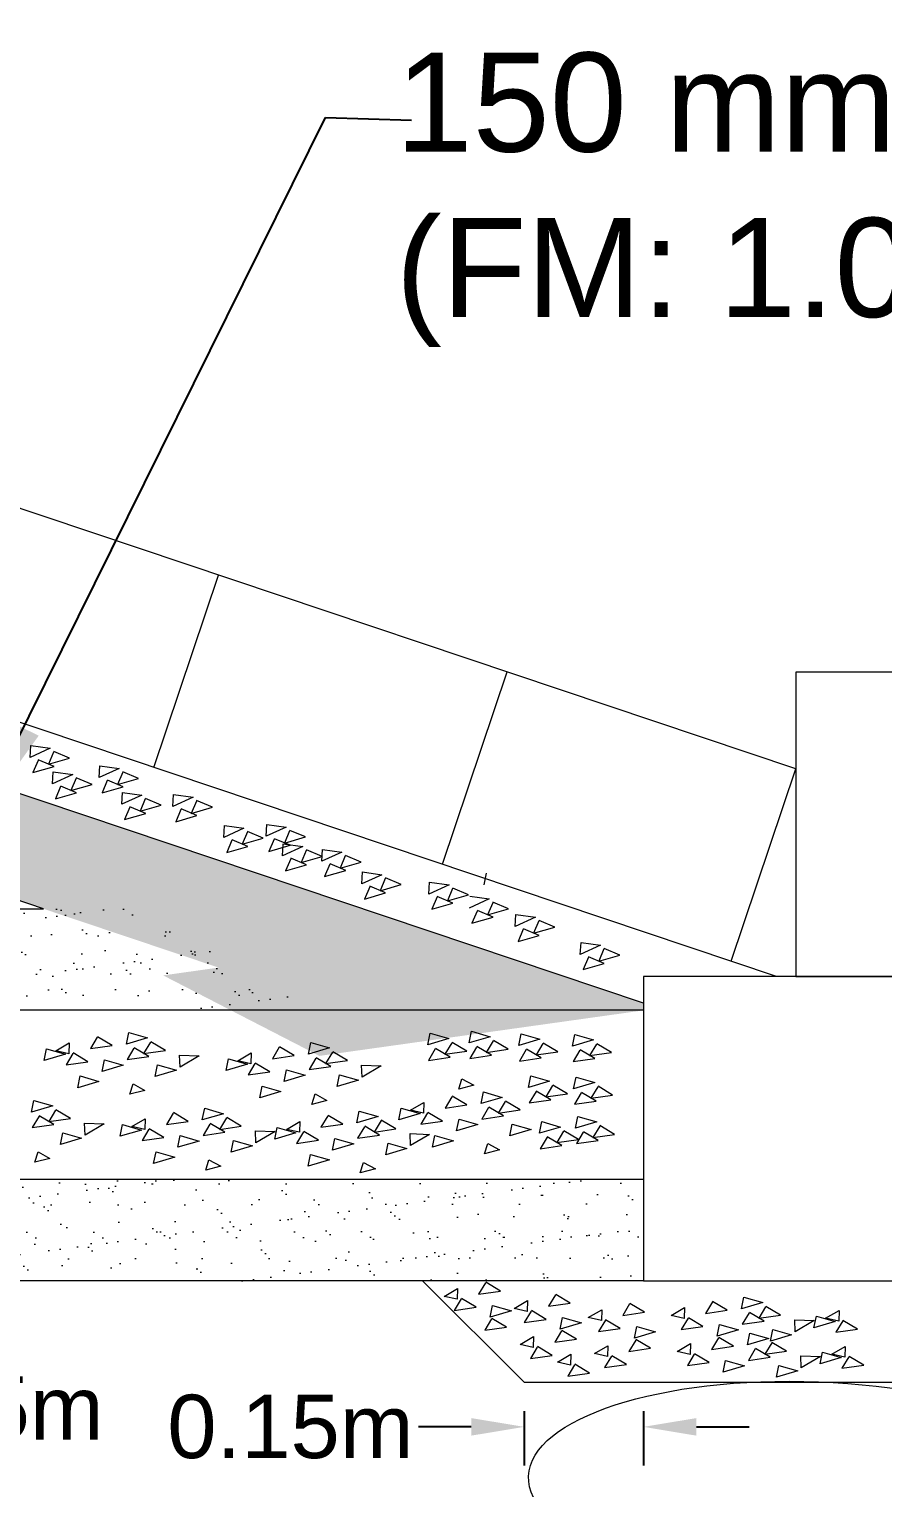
# Model space of a CAD drawing. Header units: inches. Extents: x -885 to 26362, y -28010 to 990.
# Drawn here: x 4399.73 to 4407.8, y -16656.92 to -16643.12 of the extents above; entities that cross this region are included whole.
import ezdxf

# ---------------------------------------------------------------- set-up
doc = ezdxf.new("R2010")
doc.units = ezdxf.units.IN
doc.header["$MEASUREMENT"] = 0
doc.header["$PDMODE"] = 3
doc.layers.add('LINE', color=7, linetype='Continuous')
doc.styles.add('dim', font='isocp.shx')
doc.styles.get("Standard").update_dxf_attribs({"font": 'arial.ttf'})
doc.dimstyles.get("Standard").update_dxf_attribs({"dimtxt": 0.18, "dimasz": 0.18, "dimexe": 0.18, "dimexo": 0.0625, "dimgap": 0.09, "dimtad": 0, "dimtih": 1, "dimtoh": 1, "dimdec": 4, "dimzin": 0, "dimdsep": 46, "dimtxsty": 'Standard', "dimcen": 0.09, "dimadec": 0, "dimazin": 0, "dimtfac": 1, "dimtdec": 4, "dimtofl": 0, "dimtmove": 0, "dimatfit": 3, "dimfxl": 1, "dimtolj": 1, "dimtzin": 0, "dimarcsym": 0})
doc.dimstyles.new('STANDARD$0', dxfattribs={"dimscale": 0, "dimtxt": 8, "dimasz": 8, "dimexe": 4, "dimexo": 0, "dimgap": 2, "dimtad": 1, "dimdec": 0, "dimzin": 0, "dimdsep": 46, "dimtxsty": 'dim', "dimblk": 'DOTSMALL', "dimcen": 1, "dimclrd": 6, "dimclre": 6, "dimclrt": 256, "dimadec": 0, "dimazin": 0, "dimtfac": 1, "dimtdec": 0, "dimtix": 1, "dimtofl": 0, "dimtmove": 1, "dimatfit": 3, "dimldrblk": 'DOTSMALL', "dimfxl": 6, "dimtolj": 1, "dimtzin": 0, "dimarcsym": 0})

# ---------------------------------------------------------------- blocks, each defined once
blk = doc.blocks.new('*D40')
at = {"layer": 'Defpoints', "color": 0, "linetype": 'ByBlock', "ltscale": 0.5, "transparency": 16777216}
for p in [(4405.535, -16654.96), (4404.407, -16655.92), (4404.407, -16656.342)]:
    blk.add_point(p, dxfattribs=at)
at = {"layer": 'LINE', "color": 0, "lineweight": -2, "ltscale": 0.5, "transparency": 16777216}
for p, q in [((4404.407, -16656.192), (4404.407, -16656.706)), ((4405.535, -16656.192), (4405.535, -16656.706)), ((4403.907, -16656.342), (4403.407, -16656.342)), ((4406.035, -16656.342), (4406.535, -16656.342))]:
    blk.add_line(p, q, dxfattribs=at)
at = {"layer": 'LINE', "color": 0, "linetype": 'ByBlock', "ltscale": 0.5, "transparency": 16777216}
for points in [[(4403.907, -16656.259), (4403.907, -16656.425), (4404.407, -16656.342)], [(4406.035, -16656.259), (4406.035, -16656.425), (4405.535, -16656.342)]]:
    blk.add_solid(points, dxfattribs=at)
at = {"layer": 'LINE', "color": 0, "linetype": 'ByBlock', "lineweight": 20, "ltscale": 0.5, "transparency": 16777216, "insert": (4402.197, -16656.342), "char_height": 0.5, "attachment_point": 5}
blk.add_mtext('\\A1;{\\H1.2x;0.15m}', dxfattribs=at)
blk = doc.blocks.new('*D41')
at = {"layer": 'Defpoints', "color": 0, "linetype": 'ByBlock', "ltscale": 0.5, "transparency": 16777216}
for p in [(4395.935, -16654), (4394.975, -16654.96), (4394.975, -16656.167)]:
    blk.add_point(p, dxfattribs=at)
at = {"layer": 'LINE', "color": 0, "lineweight": -2, "ltscale": 0.5, "transparency": 16777216}
for p, q in [((4394.975, -16656.017), (4394.975, -16656.531)), ((4395.935, -16656.017), (4395.935, -16656.531)), ((4394.475, -16656.167), (4393.975, -16656.167)), ((4396.435, -16656.167), (4398.056, -16656.167))]:
    blk.add_line(p, q, dxfattribs=at)
at = {"layer": 'LINE', "color": 0, "linetype": 'ByBlock', "ltscale": 0.5, "transparency": 16777216}
for points in [[(4394.475, -16656.084), (4394.475, -16656.251), (4394.975, -16656.167)], [(4396.435, -16656.084), (4396.435, -16656.251), (4395.935, -16656.167)]]:
    blk.add_solid(points, dxfattribs=at)
at = {"layer": 'LINE', "color": 0, "linetype": 'ByBlock', "lineweight": 20, "ltscale": 0.5, "transparency": 16777216, "insert": (4399.266, -16656.167), "char_height": 0.5, "attachment_point": 5}
blk.add_mtext('\\A1;{\\H1.2x;0.15m}', dxfattribs=at)
blk = doc.blocks.new('*D43')
at = {"layer": 'Defpoints', "color": 0, "linetype": 'ByBlock', "ltscale": 0.5, "transparency": 16777216}
for p in [(4405.535, -16654.96), (4395.935, -16655.313), (4395.935, -16657.442)]:
    blk.add_point(p, dxfattribs=at)
at = {"layer": 'LINE', "color": 0, "lineweight": -2, "ltscale": 0.5, "transparency": 16777216}
for p, q in [((4395.935, -16657.292), (4395.935, -16657.806)), ((4405.535, -16657.292), (4405.535, -16657.806)), ((4396.435, -16657.442), (4399.553, -16657.442)), ((4405.035, -16657.442), (4401.918, -16657.442))]:
    blk.add_line(p, q, dxfattribs=at)
at = {"layer": 'LINE', "color": 0, "linetype": 'ByBlock', "ltscale": 0.5, "transparency": 16777216}
for points in [[(4396.435, -16657.359), (4396.435, -16657.525), (4395.935, -16657.442)], [(4405.035, -16657.359), (4405.035, -16657.525), (4405.535, -16657.442)]]:
    blk.add_solid(points, dxfattribs=at)
at = {"layer": 'LINE', "color": 0, "linetype": 'ByBlock', "lineweight": 20, "ltscale": 0.5, "transparency": 16777216, "insert": (4400.735, -16657.442), "char_height": 0.5, "attachment_point": 5}
blk.add_mtext('\\A1;{\\H1.2x;1.50m}', dxfattribs=at)
blk = doc.blocks.new('*D44')
at = {"layer": 'Defpoints', "color": 0, "linetype": 'ByBlock', "ltscale": 0.5, "transparency": 16777216}
for p in [(4358.787, -16637.645), (4405.466, -16654.96), (4358.787, -16663.643)]:
    blk.add_point(p, dxfattribs=at)
at = {"layer": 'LINE', "color": 0, "lineweight": -2, "ltscale": 0.5, "transparency": 16777216}
for p, q in [((4358.787, -16663.493), (4358.787, -16663.823)), ((4405.466, -16663.493), (4405.466, -16663.823)), ((4359.787, -16663.643), (4381.559, -16663.643)), ((4404.466, -16663.643), (4382.676, -16663.643))]:
    blk.add_line(p, q, dxfattribs=at)
at = {"layer": 'LINE', "color": 0, "linetype": 'ByBlock', "ltscale": 0.5, "transparency": 16777216}
for points in [[(4359.787, -16663.477), (4359.787, -16663.81), (4358.787, -16663.643)], [(4404.466, -16663.477), (4404.466, -16663.81), (4405.466, -16663.643)]]:
    blk.add_solid(points, dxfattribs=at)
at = {"layer": 'LINE', "color": 0, "linetype": 'ByBlock', "lineweight": 20, "ltscale": 0.5, "transparency": 16777216, "insert": (4382.117, -16663.643), "char_height": 0.85, "attachment_point": 5}
blk.add_mtext('\\A1;{\\H1.765x;L}', dxfattribs=at)
blk = doc.blocks.new('*D45')
at = {"layer": 'Defpoints', "color": 0, "linetype": 'ByBlock', "ltscale": 0.5, "transparency": 16777216}
for p in [(4373.63, -16647.001), (4405.535, -16654.96), (4373.63, -16660.312)]:
    blk.add_point(p, dxfattribs=at)
at = {"layer": 'LINE', "color": 0, "lineweight": -2, "ltscale": 0.5, "transparency": 16777216}
for p, q in [((4373.63, -16660.162), (4373.63, -16660.492)), ((4405.535, -16660.162), (4405.535, -16660.492)), ((4374.63, -16660.312), (4386.625, -16660.312)), ((4404.535, -16660.312), (4389.455, -16660.312))]:
    blk.add_line(p, q, dxfattribs=at)
at = {"layer": 'LINE', "color": 0, "linetype": 'ByBlock', "ltscale": 0.5, "transparency": 16777216}
for points in [[(4374.63, -16660.145), (4374.63, -16660.478), (4373.63, -16660.312)], [(4404.535, -16660.145), (4404.535, -16660.478), (4405.535, -16660.312)]]:
    blk.add_solid(points, dxfattribs=at)
at = {"layer": 'LINE', "color": 0, "linetype": 'ByBlock', "lineweight": 20, "ltscale": 0.5, "transparency": 16777216, "insert": (4388.04, -16660.312), "char_height": 0.85, "attachment_point": 5}
blk.add_mtext('\\A1;{\\H1.765x;L/2}', dxfattribs=at)

msp = doc.modelspace()

# ---------------------------------------------------------------- hatches: boundary and pattern name
at = {"linetype": 'Continuous', "lineweight": 20, "ltscale": 0.5}
h = msp.add_hatch(dxfattribs=at)
h.set_pattern_fill('AR-SAND', color=0, scale=0.008, angle=8, style=0)
h.set_pattern_definition([(45.5, (2280.61595, -16044.8783), (-0.067166206, 0.38593879), [0, -0.308864, 0, -0.34544, 0, -0.3302]), (15.5, (2280.61595, -16044.8783), (0.27630863, 0.61792845), [0, -0.166624, 0, -0.278384, 0, -0.10668]), (335.5, (2280.36845, -16044.9131), (0.626475576, 0.089206447), [0, -0.1016, 0, -0.36576, 0, -0.47752]), (325.5, (2280.36845, -16044.9131), (0.58007985, 0.26162105), [0, -0.0508, 0, -0.239776, 0, -0.27432])])
h.paths.add_polyline_path([(4396.076283, -16649.155904), (4396.042562, -16649.171271), (4396.044127, -16649.145105), (4395.86487, -16649.0849), (4394.464539, -16648.614587), (4394.406792, -16648.640902), (4394.409472, -16648.596092), (4389.814037, -16647.052677), (4389.508391, -16647.962722), (4401.517871, -16651.996205), (4400.992821, -16652.069996), (4402.470467, -16652.831761), (4405.544782, -16652.399694), (4405.535384, -16652.332821)])
h.paths.add_polyline_path([(4394.528688, -16651.461709), (4394.133796, -16648.651904), (4395.157463, -16648.508037), (4395.552355, -16651.317842)], flags=25)
h = msp.add_hatch(dxfattribs=at)
h.set_pattern_fill('AR-SAND', color=0, scale=0.008, style=0)
h.set_pattern_definition([(37.5, (4086.67236, -16187.6865), (-0.01280025, 0.39153059), [0, -0.308864, 0, -0.34544, 0, -0.3302]), (7.5, (4086.67236, -16187.6865), (0.35961863, 0.5734601), [0, -0.166624, 0, -0.278384, 0, -0.10668]), (327.5, (4086.42243, -16187.6865), (0.6327939, 0.00114975), [0, -0.1016, 0, -0.36576, 0, -0.47752]), (317.5, (4086.42243, -16187.6865), (0.61084516, 0.17834346), [0, -0.0508, 0, -0.239776, 0, -0.27432])])
h.paths.add_polyline_path([(4400.642009, -16651.440351), (4394.975384, -16651.440351), (4394.975384, -16654.960351), (4405.535384, -16654.960351), (4405.535384, -16654.000351), (4395.935384, -16654.000351), (4395.935384, -16652.400351), (4402.562009, -16652.400351)])

# ---------------------------------------------------------------- linework, layer by layer
at = {"color": 0, "linetype": 'Continuous', "lineweight": 20, "ltscale": 0.5}
for p, q in [((4406.975384, -16650.115929), (4368.039244, -16637.038905)), ((4406.793835, -16652.080351), (4368.062983, -16639.072274)), ((4399.862846, -16651.440351), (4384.900289, -16646.415052)), ((4400.903826, -16650.102143), (4401.515118, -16648.282054)), ((4405.535384, -16652.332821), (4395.86487, -16649.0849)), ((4403.633959, -16651.01908), (4404.245251, -16649.198992)), ((4399.734501, -16650.007397), (4399.741232, -16649.89484)), ((4399.741232, -16649.89484), (4399.924936, -16649.920615)), ((4399.924936, -16649.920615), (4399.734501, -16650.007397)), ((4399.81081, -16650.035029), (4399.761878, -16650.151108)), ((4399.961311, -16650.093311), (4399.812657, -16650.030647)), ((4399.957476, -16649.956375), (4399.908544, -16650.072454)), ((4399.908544, -16650.072454), (4400.107977, -16650.014658)), ((4400.107977, -16650.014658), (4399.959323, -16649.951994)), ((4399.761878, -16650.151108), (4399.961311, -16650.093311)), ((4399.947297, -16650.256176), (4399.954028, -16650.143618)), ((4400.137732, -16650.169394), (4399.947297, -16650.256176)), ((4399.954028, -16650.143618), (4400.137732, -16650.169394)), ((4400.387784, -16650.198308), (4400.394515, -16650.08575)), ((4400.578219, -16650.111526), (4400.387784, -16650.198308)), ((4400.394515, -16650.08575), (4400.578219, -16650.111526)), ((4400.610759, -16650.147286), (4400.561826, -16650.263365)), ((4400.76126, -16650.205569), (4400.612606, -16650.142905)), ((4406.364092, -16651.936018), (4406.975384, -16650.115929)), ((4400.023606, -16650.283808), (4399.974674, -16650.399887)), ((4400.174107, -16650.34209), (4400.025453, -16650.279426)), ((4400.170272, -16650.205154), (4400.12134, -16650.321233)), ((4400.12134, -16650.321233), (4400.320773, -16650.263437)), ((4400.320773, -16650.263437), (4400.172119, -16650.200773)), ((4400.464093, -16650.22594), (4400.41516, -16650.342019)), ((4400.41516, -16650.342019), (4400.614594, -16650.284222)), ((4400.614594, -16650.284222), (4400.46594, -16650.221558)), ((4400.561826, -16650.263365), (4400.76126, -16650.205569)), ((4399.862846, -16651.440351), (4396.680094, -16650.371397)), ((4399.974674, -16650.399887), (4400.174107, -16650.34209)), ((4400.601137, -16650.45105), (4400.607868, -16650.338492)), ((4400.791572, -16650.364268), (4400.601137, -16650.45105)), ((4400.607868, -16650.338492), (4400.791572, -16650.364268)), ((4400.824111, -16650.400028), (4400.775179, -16650.516107)), ((4400.974612, -16650.458311), (4400.825959, -16650.395646)), ((4401.085025, -16650.471899), (4401.091755, -16650.359342)), ((4401.275459, -16650.385117), (4401.085025, -16650.471899)), ((4401.091755, -16650.359342), (4401.275459, -16650.385117)), ((4401.307999, -16650.420878), (4401.259067, -16650.536957)), ((4401.4585, -16650.47916), (4401.309846, -16650.416496)), ((4400.677446, -16650.478682), (4400.628513, -16650.594761)), ((4400.628513, -16650.594761), (4400.827947, -16650.536964)), ((4400.827947, -16650.536964), (4400.679293, -16650.4743)), ((4400.775179, -16650.516107), (4400.974612, -16650.458311)), ((4401.161333, -16650.499531), (4401.112401, -16650.61561)), ((4401.112401, -16650.61561), (4401.311834, -16650.557814)), ((4401.311834, -16650.557814), (4401.16318, -16650.49515)), ((4401.259067, -16650.536957), (4401.4585, -16650.47916)), ((4401.566568, -16650.763687), (4401.573298, -16650.65113)), ((4401.757002, -16650.676905), (4401.566568, -16650.763687)), ((4401.573298, -16650.65113), (4401.757002, -16650.676905)), ((4401.789542, -16650.712666), (4401.74061, -16650.828745)), ((4401.940043, -16650.770948), (4401.791389, -16650.708284)), ((4401.966423, -16650.753191), (4401.973154, -16650.640633)), ((4402.156858, -16650.666408), (4401.966423, -16650.753191)), ((4401.973154, -16650.640633), (4402.156858, -16650.666408)), ((4402.189398, -16650.702169), (4402.140466, -16650.818248)), ((4402.339899, -16650.760451), (4402.191245, -16650.697787)), ((4401.642876, -16650.791319), (4401.593944, -16650.907398)), ((4401.593944, -16650.907398), (4401.793377, -16650.849602)), ((4401.793377, -16650.849602), (4401.644724, -16650.786938)), ((4401.74061, -16650.828745), (4401.940043, -16650.770948)), ((4402.042732, -16650.780823), (4401.9938, -16650.896901)), ((4401.9938, -16650.896901), (4402.193233, -16650.839105)), ((4402.193233, -16650.839105), (4402.044579, -16650.776441)), ((4402.122603, -16650.938267), (4402.129334, -16650.82571)), ((4402.313038, -16650.851485), (4402.122603, -16650.938267)), ((4402.129334, -16650.82571), (4402.313038, -16650.851485)), ((4402.140466, -16650.818248), (4402.339899, -16650.760451)), ((4402.198912, -16650.965899), (4402.149979, -16651.081978)), ((4402.349413, -16651.024181), (4402.200759, -16650.961517)), ((4402.345578, -16650.887246), (4402.296645, -16651.003325)), ((4402.296645, -16651.003325), (4402.496079, -16650.945528)), ((4402.496079, -16650.945528), (4402.347425, -16650.882864)), ((4402.492808, -16650.99021), (4402.499539, -16650.877653)), ((4402.683243, -16650.903428), (4402.492808, -16650.99021)), ((4402.499539, -16650.877653), (4402.683243, -16650.903428)), ((4402.715783, -16650.939189), (4402.666851, -16651.055268)), ((4402.666851, -16651.055268), (4402.866284, -16650.997471)), ((4402.866284, -16650.997471), (4402.71763, -16650.934807)), ((4402.149979, -16651.081978), (4402.349413, -16651.024181)), ((4402.569117, -16651.017842), (4402.520185, -16651.133921)), ((4402.520185, -16651.133921), (4402.719618, -16651.076125)), ((4402.719618, -16651.076125), (4402.570964, -16651.01346)), ((4402.870394, -16651.203714), (4402.877125, -16651.091157)), ((4403.060829, -16651.116932), (4402.870394, -16651.203714)), ((4402.877125, -16651.091157), (4403.060829, -16651.116932)), ((4404.027351, -16651.212498), (4404.049682, -16651.101973)), ((4402.946703, -16651.231346), (4402.897771, -16651.347425)), ((4403.097204, -16651.289629), (4402.94855, -16651.226964)), ((4403.093369, -16651.152693), (4403.044437, -16651.268772)), ((4403.044437, -16651.268772), (4403.24387, -16651.210975)), ((4403.24387, -16651.210975), (4403.095216, -16651.148311)), ((4403.506357, -16651.300127), (4403.513088, -16651.187569)), ((4403.696792, -16651.213345), (4403.506357, -16651.300127)), ((4403.513088, -16651.187569), (4403.696792, -16651.213345)), ((4403.729332, -16651.249105), (4403.680399, -16651.365184)), ((4403.879833, -16651.307388), (4403.731179, -16651.244724)), ((4402.897771, -16651.347425), (4403.097204, -16651.289629)), ((4403.582666, -16651.327759), (4403.533734, -16651.443838)), ((4403.533734, -16651.443838), (4403.733167, -16651.386041)), ((4403.733167, -16651.386041), (4403.584513, -16651.323377)), ((4403.680399, -16651.365184), (4403.879833, -16651.307388)), ((4404.076543, -16651.346496), (4403.886108, -16651.433278)), ((4403.892839, -16651.320721), (4404.076543, -16651.346496)), ((4404.109083, -16651.382257), (4404.060151, -16651.498336)), ((4404.259584, -16651.440539), (4404.11093, -16651.377875)), ((4394.975384, -16651.440351), (4399.862846, -16651.440351)), ((4403.962417, -16651.46091), (4403.913485, -16651.576989)), ((4403.913485, -16651.576989), (4404.112918, -16651.519193)), ((4404.112918, -16651.519193), (4403.964264, -16651.456529)), ((4404.060151, -16651.498336), (4404.259584, -16651.440539)), ((4404.322658, -16651.606186), (4404.329389, -16651.493628)), ((4404.513093, -16651.519404), (4404.322658, -16651.606186)), ((4404.329389, -16651.493628), (4404.513093, -16651.519404)), ((4404.545633, -16651.555164), (4404.496701, -16651.671243)), ((4404.696134, -16651.613447), (4404.54748, -16651.550783)), ((4404.398967, -16651.633818), (4404.350035, -16651.749897)), ((4404.350035, -16651.749897), (4404.549468, -16651.6921)), ((4404.549468, -16651.6921), (4404.400814, -16651.629436)), ((4404.496701, -16651.671243), (4404.696134, -16651.613447)), ((4404.937843, -16651.871115), (4404.944574, -16651.758557)), ((4405.128278, -16651.784333), (4404.937843, -16651.871115)), ((4404.944574, -16651.758557), (4405.128278, -16651.784333)), ((4405.160818, -16651.820093), (4405.111886, -16651.936172)), ((4405.311319, -16651.878376), (4405.162665, -16651.815712)), ((4405.014152, -16651.898747), (4404.96522, -16652.014826)), ((4404.96522, -16652.014826), (4405.164653, -16651.957029)), ((4405.164653, -16651.957029), (4405.015999, -16651.894365)), ((4405.111886, -16651.936172), (4405.311319, -16651.878376)), ((4405.535384, -16652.400351), (4395.935384, -16652.400351)), ((4400.370058, -16652.655), (4400.305447, -16652.763139)), ((4400.510983, -16652.733661), (4400.372497, -16652.650918)), ((4400.645445, -16652.72083), (4400.667776, -16652.610305)), ((4400.846105, -16652.661396), (4400.645445, -16652.72083)), ((4400.667776, -16652.610305), (4400.846105, -16652.661396)), ((4403.494452, -16652.727891), (4403.516783, -16652.617366)), ((4403.516783, -16652.617366), (4403.695111, -16652.668457)), ((4403.885348, -16652.709581), (4403.907679, -16652.599056)), ((4404.086008, -16652.650147), (4403.885348, -16652.709581)), ((4403.907679, -16652.599056), (4404.086008, -16652.650147)), ((4404.355622, -16652.733998), (4404.377952, -16652.623473)), ((4404.377952, -16652.623473), (4404.556281, -16652.674564)), ((4404.862578, -16652.740105), (4404.884909, -16652.62958)), ((4404.884909, -16652.62958), (4405.063238, -16652.680671)), ((4399.868803, -16652.875077), (4399.891133, -16652.764552)), ((4399.891133, -16652.764552), (4400.069462, -16652.815643)), ((4399.978706, -16652.783479), (4400.105756, -16652.709033)), ((4400.102711, -16652.811697), (4399.978706, -16652.783479)), ((4400.105756, -16652.709033), (4400.102711, -16652.811697)), ((4400.305447, -16652.763139), (4400.510983, -16652.733661)), ((4400.717166, -16652.758813), (4400.652555, -16652.866952)), ((4400.858091, -16652.837474), (4400.719605, -16652.754731)), ((4400.873351, -16652.701337), (4400.80874, -16652.809476)), ((4400.80874, -16652.809476), (4401.014276, -16652.779998)), ((4401.014276, -16652.779998), (4400.87579, -16652.697255)), ((4402.091011, -16652.749958), (4402.0264, -16652.858097)), ((4402.231936, -16652.828619), (4402.09345, -16652.745876)), ((4402.366398, -16652.815788), (4402.388729, -16652.705263)), ((4402.567058, -16652.756354), (4402.366398, -16652.815788)), ((4402.388729, -16652.705263), (4402.567058, -16652.756354)), ((4402.594304, -16652.796295), (4402.529693, -16652.904434)), ((4402.735229, -16652.874956), (4402.596743, -16652.792213)), ((4403.695111, -16652.668457), (4403.494452, -16652.727891)), ((4403.566173, -16652.765875), (4403.501562, -16652.874014)), ((4403.707098, -16652.844535), (4403.568612, -16652.761793)), ((4403.722358, -16652.708399), (4403.657747, -16652.816538)), ((4403.657747, -16652.816538), (4403.863283, -16652.787059)), ((4403.863283, -16652.787059), (4403.724797, -16652.704317)), ((4403.957069, -16652.747564), (4403.892458, -16652.855703)), ((4404.097994, -16652.826225), (4403.959508, -16652.743482)), ((4404.113254, -16652.690088), (4404.048643, -16652.798227)), ((4404.048643, -16652.798227), (4404.254179, -16652.768749)), ((4404.254179, -16652.768749), (4404.115693, -16652.686006)), ((4404.556281, -16652.674564), (4404.355622, -16652.733998)), ((4404.427343, -16652.771981), (4404.362732, -16652.88012)), ((4404.568268, -16652.850642), (4404.429782, -16652.767899)), ((4404.583528, -16652.714505), (4404.518916, -16652.822644)), ((4404.518916, -16652.822644), (4404.724453, -16652.793166)), ((4404.724453, -16652.793166), (4404.585967, -16652.710423)), ((4405.063238, -16652.680671), (4404.862578, -16652.740105)), ((4404.934299, -16652.778088), (4404.869688, -16652.886227)), ((4405.075224, -16652.856749), (4404.936738, -16652.774006)), ((4405.090484, -16652.720612), (4405.025873, -16652.828751)), ((4405.025873, -16652.828751), (4405.231409, -16652.799273)), ((4405.231409, -16652.799273), (4405.092923, -16652.71653)), ((4400.069462, -16652.815643), (4399.868803, -16652.875077)), ((4400.140276, -16652.808233), (4400.075665, -16652.916372)), ((4400.075665, -16652.916372), (4400.281201, -16652.886894)), ((4400.281201, -16652.886894), (4400.142715, -16652.804151)), ((4400.415052, -16652.979176), (4400.437383, -16652.868651)), ((4400.615711, -16652.919742), (4400.415052, -16652.979176)), ((4400.437383, -16652.868651), (4400.615711, -16652.919742)), ((4400.652555, -16652.866952), (4400.858091, -16652.837474)), ((4400.918345, -16653.025513), (4400.940676, -16652.914987)), ((4400.940676, -16652.914987), (4401.119005, -16652.966078)), ((4401.148109, -16652.82427), (4401.333484, -16652.831183)), ((4401.152888, -16652.936927), (4401.148109, -16652.82427)), ((4401.333484, -16652.831183), (4401.152888, -16652.936927)), ((4401.589756, -16652.970035), (4401.612086, -16652.85951)), ((4401.790415, -16652.910601), (4401.589756, -16652.970035)), ((4401.612086, -16652.85951), (4401.790415, -16652.910601)), ((4401.699658, -16652.878437), (4401.826709, -16652.803992)), ((4401.823664, -16652.906655), (4401.699658, -16652.878437)), ((4401.861229, -16652.903191), (4401.796618, -16653.011331)), ((4401.826709, -16652.803992), (4401.823664, -16652.906655)), ((4402.002154, -16652.981852), (4401.863668, -16652.899109)), ((4402.0264, -16652.858097), (4402.231936, -16652.828619)), ((4402.438119, -16652.853771), (4402.373508, -16652.96191)), ((4402.373508, -16652.96191), (4402.579044, -16652.932432)), ((4402.579044, -16652.932432), (4402.440558, -16652.849689)), ((4402.529693, -16652.904434), (4402.735229, -16652.874956)), ((4402.869062, -16652.919228), (4403.054437, -16652.926142)), ((4402.873841, -16653.031885), (4402.869062, -16652.919228)), ((4403.054437, -16652.926142), (4402.873841, -16653.031885)), ((4403.501562, -16652.874014), (4403.707098, -16652.844535)), ((4403.892458, -16652.855703), (4404.097994, -16652.826225)), ((4404.362732, -16652.88012), (4404.568268, -16652.850642)), ((4404.869688, -16652.886227), (4405.075224, -16652.856749)), ((4400.18527, -16653.132409), (4400.207601, -16653.021884)), ((4400.38593, -16653.072975), (4400.18527, -16653.132409)), ((4400.207601, -16653.021884), (4400.38593, -16653.072975)), ((4401.119005, -16652.966078), (4400.918345, -16653.025513)), ((4401.796618, -16653.011331), (4402.002154, -16652.981852)), ((4402.136005, -16653.074134), (4402.158335, -16652.963609)), ((4402.336664, -16653.0147), (4402.136005, -16653.074134)), ((4402.158335, -16652.963609), (4402.336664, -16653.0147)), ((4402.639298, -16653.120471), (4402.661628, -16653.009946)), ((4402.839957, -16653.061037), (4402.639298, -16653.120471)), ((4402.661628, -16653.009946), (4402.839957, -16653.061037)), ((4403.787847, -16653.146414), (4403.818376, -16653.048347)), ((4403.818376, -16653.048347), (4403.930232, -16653.10886)), ((4404.447255, -16653.130727), (4404.469585, -16653.020202)), ((4404.647914, -16653.071293), (4404.447255, -16653.130727)), ((4404.469585, -16653.020202), (4404.647914, -16653.071293)), ((4404.874792, -16653.14294), (4404.897122, -16653.032415)), ((4404.897122, -16653.032415), (4405.075451, -16653.083506)), ((4400.677855, -16653.195275), (4400.708384, -16653.097208)), ((4400.820241, -16653.157721), (4400.677855, -16653.195275)), ((4400.708384, -16653.097208), (4400.820241, -16653.157721)), ((4401.906223, -16653.227367), (4401.928554, -16653.116842)), ((4402.106883, -16653.167933), (4401.906223, -16653.227367)), ((4401.928554, -16653.116842), (4402.106883, -16653.167933)), ((4402.398808, -16653.290233), (4402.429337, -16653.192167)), ((4402.429337, -16653.192167), (4402.541194, -16653.252679)), ((4403.864376, -16653.296312), (4403.72589, -16653.213569)), ((4403.930232, -16653.10886), (4403.787847, -16653.146414)), ((4403.998839, -16653.28348), (4404.021169, -16653.172955)), ((4404.021169, -16653.172955), (4404.199498, -16653.224046)), ((4404.518976, -16653.16871), (4404.454364, -16653.276849)), ((4404.659901, -16653.247371), (4404.521415, -16653.164628)), ((4404.675161, -16653.111234), (4404.610549, -16653.219373)), ((4404.610549, -16653.219373), (4404.816086, -16653.189895)), ((4404.816086, -16653.189895), (4404.6776, -16653.107152)), ((4405.075451, -16653.083506), (4404.874792, -16653.14294)), ((4404.946512, -16653.180923), (4404.881901, -16653.289063)), ((4405.087437, -16653.259584), (4404.948951, -16653.176841)), ((4405.102697, -16653.123447), (4405.038086, -16653.231587)), ((4405.038086, -16653.231587), (4405.243622, -16653.202108)), ((4405.243622, -16653.202108), (4405.105136, -16653.119365)), ((4399.748011, -16653.364441), (4399.770341, -16653.253916)), ((4399.94867, -16653.305007), (4399.748011, -16653.364441)), ((4399.770341, -16653.253916), (4399.94867, -16653.305007)), ((4399.975916, -16653.344948), (4399.911305, -16653.453087)), ((4400.116841, -16653.423609), (4399.978355, -16653.340866)), ((4401.363389, -16653.438297), (4401.38572, -16653.327772)), ((4401.38572, -16653.327772), (4401.564049, -16653.378863)), ((4402.541194, -16653.252679), (4402.398808, -16653.290233)), ((4403.222196, -16653.437728), (4403.244526, -16653.327202)), ((4403.244526, -16653.327202), (4403.422855, -16653.378294)), ((4403.332099, -16653.34613), (4403.459149, -16653.271684)), ((4403.456104, -16653.374348), (4403.332099, -16653.34613)), ((4403.459149, -16653.271684), (4403.456104, -16653.374348)), ((4403.723451, -16653.217651), (4403.65884, -16653.32579)), ((4403.65884, -16653.32579), (4403.864376, -16653.296312)), ((4404.199498, -16653.224046), (4403.998839, -16653.28348)), ((4404.070559, -16653.321464), (4404.005948, -16653.429603)), ((4404.211484, -16653.400124), (4404.072998, -16653.317382)), ((4404.226744, -16653.263988), (4404.162133, -16653.372127)), ((4404.162133, -16653.372127), (4404.367669, -16653.342648)), ((4404.367669, -16653.342648), (4404.229183, -16653.259906)), ((4404.454364, -16653.276849), (4404.659901, -16653.247371)), ((4404.881901, -16653.289063), (4405.087437, -16653.259584)), ((4399.819731, -16653.402424), (4399.75512, -16653.510563)), ((4399.75512, -16653.510563), (4399.960656, -16653.481085)), ((4399.960656, -16653.481085), (4399.82217, -16653.398342)), ((4399.911305, -16653.453087), (4400.116841, -16653.423609)), ((4400.250675, -16653.467881), (4400.436049, -16653.474794)), ((4400.255453, -16653.580538), (4400.250675, -16653.467881)), ((4400.436049, -16653.474794), (4400.255453, -16653.580538)), ((4400.586747, -16653.592544), (4400.609077, -16653.482019)), ((4400.609077, -16653.482019), (4400.787406, -16653.53311)), ((4400.696649, -16653.500946), (4400.8237, -16653.4265)), ((4400.8237, -16653.4265), (4400.820655, -16653.529164)), ((4401.088002, -16653.372467), (4401.023391, -16653.480606)), ((4401.023391, -16653.480606), (4401.228927, -16653.451128)), ((4401.228927, -16653.451128), (4401.090441, -16653.368385)), ((4401.564049, -16653.378863), (4401.363389, -16653.438297)), ((4401.43511, -16653.47628), (4401.370499, -16653.584419)), ((4401.576035, -16653.554941), (4401.437549, -16653.472198)), ((4401.591295, -16653.418804), (4401.526684, -16653.526943)), ((4401.73222, -16653.497465), (4401.593734, -16653.414722)), ((4402.158459, -16653.526759), (4402.28551, -16653.452313)), ((4402.28551, -16653.452313), (4402.282465, -16653.554977)), ((4402.549812, -16653.39828), (4402.485201, -16653.506419)), ((4402.485201, -16653.506419), (4402.690737, -16653.476941)), ((4402.690737, -16653.476941), (4402.552251, -16653.394198)), ((4402.825199, -16653.46411), (4402.84753, -16653.353584)), ((4403.025859, -16653.404675), (4402.825199, -16653.46411)), ((4402.84753, -16653.353584), (4403.025859, -16653.404675)), ((4403.053105, -16653.444617), (4402.988494, -16653.552756)), ((4403.19403, -16653.523278), (4403.055544, -16653.440535)), ((4403.422855, -16653.378294), (4403.222196, -16653.437728)), ((4403.493669, -16653.370884), (4403.429058, -16653.479023)), ((4403.429058, -16653.479023), (4403.634594, -16653.449545)), ((4403.634594, -16653.449545), (4403.496108, -16653.366802)), ((4403.768445, -16653.541826), (4403.790776, -16653.431301)), ((4403.969105, -16653.482392), (4403.768445, -16653.541826)), ((4403.790776, -16653.431301), (4403.969105, -16653.482392)), ((4404.005948, -16653.429603), (4404.211484, -16653.400124)), ((4404.271738, -16653.588163), (4404.294069, -16653.477638)), ((4404.294069, -16653.477638), (4404.472398, -16653.528729)), ((4404.551081, -16653.564086), (4404.573411, -16653.453561)), ((4404.573411, -16653.453561), (4404.75174, -16653.504652)), ((4404.893102, -16653.515261), (4404.915432, -16653.404736)), ((4405.093761, -16653.455827), (4404.893102, -16653.515261)), ((4404.915432, -16653.404736), (4405.093761, -16653.455827)), ((4400.02091, -16653.669124), (4400.043241, -16653.558598)), ((4400.22157, -16653.609689), (4400.02091, -16653.669124)), ((4400.043241, -16653.558598), (4400.22157, -16653.609689)), ((4400.787406, -16653.53311), (4400.586747, -16653.592544)), ((4400.820655, -16653.529164), (4400.696649, -16653.500946)), ((4400.85822, -16653.5257), (4400.793609, -16653.633839)), ((4400.793609, -16653.633839), (4400.999145, -16653.604361)), ((4400.999145, -16653.604361), (4400.860659, -16653.521618)), ((4401.132996, -16653.696643), (4401.155326, -16653.586118)), ((4401.155326, -16653.586118), (4401.333655, -16653.637209)), ((4401.370499, -16653.584419), (4401.576035, -16653.554941)), ((4401.526684, -16653.526943), (4401.73222, -16653.497465)), ((4401.866053, -16653.541737), (4402.051428, -16653.54865)), ((4401.870832, -16653.654394), (4401.866053, -16653.541737)), ((4402.051428, -16653.54865), (4401.870832, -16653.654394)), ((4402.048557, -16653.618357), (4402.070887, -16653.507832)), ((4402.249216, -16653.558923), (4402.048557, -16653.618357)), ((4402.070887, -16653.507832), (4402.249216, -16653.558923)), ((4402.282465, -16653.554977), (4402.158459, -16653.526759)), ((4402.32003, -16653.551513), (4402.255419, -16653.659652)), ((4402.460955, -16653.630174), (4402.322469, -16653.547431)), ((4402.594806, -16653.722456), (4402.617136, -16653.61193)), ((4402.617136, -16653.61193), (4402.795465, -16653.663021)), ((4402.89692, -16653.502093), (4402.832309, -16653.610232)), ((4402.832309, -16653.610232), (4403.037845, -16653.580754)), ((4403.037845, -16653.580754), (4402.899359, -16653.498011)), ((4402.988494, -16653.552756), (4403.19403, -16653.523278)), ((4403.327863, -16653.56755), (4403.513238, -16653.574463)), ((4403.332642, -16653.680207), (4403.327863, -16653.56755)), ((4403.513238, -16653.574463), (4403.332642, -16653.680207)), ((4403.538663, -16653.69506), (4403.560994, -16653.584534)), ((4403.560994, -16653.584534), (4403.739323, -16653.635625)), ((4404.472398, -16653.528729), (4404.271738, -16653.588163)), ((4404.75174, -16653.504652), (4404.551081, -16653.564086)), ((4404.622801, -16653.602069), (4404.55819, -16653.710209)), ((4404.763726, -16653.68073), (4404.62524, -16653.597987)), ((4404.778986, -16653.544593), (4404.714375, -16653.652733)), ((4404.714375, -16653.652733), (4404.919911, -16653.623254)), ((4404.919911, -16653.623254), (4404.781425, -16653.540511)), ((4404.964822, -16653.553244), (4404.900211, -16653.661383)), ((4405.105747, -16653.631905), (4404.967261, -16653.549162)), ((4405.121007, -16653.495768), (4405.056396, -16653.603907)), ((4405.056396, -16653.603907), (4405.261932, -16653.574429)), ((4405.261932, -16653.574429), (4405.123446, -16653.491686)), ((4399.78042, -16653.838886), (4399.81095, -16653.740819)), ((4399.81095, -16653.740819), (4399.922806, -16653.801332)), ((4400.903214, -16653.849876), (4400.925545, -16653.739351)), ((4400.925545, -16653.739351), (4401.103873, -16653.790442)), ((4401.333655, -16653.637209), (4401.132996, -16653.696643)), ((4401.636289, -16653.74298), (4401.658619, -16653.632454)), ((4401.836948, -16653.683545), (4401.636289, -16653.74298)), ((4401.658619, -16653.632454), (4401.836948, -16653.683545)), ((4402.255419, -16653.659652), (4402.460955, -16653.630174)), ((4402.365024, -16653.875689), (4402.387355, -16653.765164)), ((4402.387355, -16653.765164), (4402.565684, -16653.816255)), ((4402.795465, -16653.663021), (4402.594806, -16653.722456)), ((4403.098099, -16653.768793), (4403.120429, -16653.658267)), ((4403.298758, -16653.709358), (4403.098099, -16653.768793)), ((4403.120429, -16653.658267), (4403.298758, -16653.709358)), ((4403.739323, -16653.635625), (4403.538663, -16653.69506)), ((4404.031248, -16653.757926), (4404.061778, -16653.659859)), ((4404.173634, -16653.720372), (4404.031248, -16653.757926)), ((4404.061778, -16653.659859), (4404.173634, -16653.720372)), ((4404.55819, -16653.710209), (4404.763726, -16653.68073)), ((4404.900211, -16653.661383), (4405.105747, -16653.631905)), ((4399.922806, -16653.801332), (4399.78042, -16653.838886)), ((4401.103873, -16653.790442), (4400.903214, -16653.849876)), ((4401.395799, -16653.912742), (4401.426328, -16653.814675)), ((4401.538185, -16653.875188), (4401.395799, -16653.912742)), ((4401.426328, -16653.814675), (4401.538185, -16653.875188)), ((4402.565684, -16653.816255), (4402.365024, -16653.875689)), ((4402.857609, -16653.938555), (4402.888138, -16653.840488)), ((4402.999995, -16653.901001), (4402.857609, -16653.938555)), ((4402.888138, -16653.840488), (4402.999995, -16653.901001)), ((4405.535384, -16654.000351), (4395.935384, -16654.000351)), ((4405.535384, -16654.000351), (4405.535384, -16654.960351)), ((4405.535384, -16654.960351), (4394.975384, -16654.960351)), ((4405.535384, -16654.960351), (4394.975384, -16654.960351)), ((4405.535384, -16654.960351), (4414.175902, -16654.960351))]:
    msp.add_line(p, q, dxfattribs=at)
at = {"lineweight": 20}
for q in [(4403.447016, -16654.960351), (4415.737509, -16655.920351)]:
    msp.add_line((4404.407016, -16655.920351), q, dxfattribs=at)
at = {"color": 0, "linetype": 'Continuous', "lineweight": 20, "ltscale": 0.5}
for points in [[(4406.975384, -16652.080351), (4409.855384, -16652.080351), (4409.855384, -16649.200351), (4406.975384, -16649.200351), (4406.975384, -16652.080351)], [(4405.535384, -16654.960351), (4408.415384, -16654.960351), (4408.415384, -16652.080351), (4405.535384, -16652.080351), (4405.535384, -16654.960351)]]:
    msp.add_lwpolyline(points, dxfattribs=at)
at = {"layer": 'LINE', "color": 0, "lineweight": 20, "ltscale": 0.5}
for p, q in [((4404.040597, -16654.978451), (4403.975986, -16655.08659)), ((4404.181522, -16655.057112), (4404.043036, -16654.974369)), ((4403.649244, -16655.10693), (4403.776295, -16655.032485)), ((4403.77325, -16655.135148), (4403.649244, -16655.10693)), ((4403.810815, -16655.131684), (4403.746204, -16655.239824)), ((4403.776295, -16655.032485), (4403.77325, -16655.135148)), ((4403.95174, -16655.210345), (4403.813254, -16655.127602)), ((4403.975986, -16655.08659), (4404.181522, -16655.057112)), ((4404.311034, -16655.221605), (4404.438085, -16655.147159)), ((4404.438085, -16655.147159), (4404.43504, -16655.249823)), ((4404.702387, -16655.093125), (4404.637776, -16655.201265)), ((4404.843312, -16655.171786), (4404.704826, -16655.089043)), ((4406.462173, -16655.225519), (4406.484503, -16655.114994)), ((4406.484503, -16655.114994), (4406.662832, -16655.166085)), ((4403.746204, -16655.239824), (4403.95174, -16655.210345)), ((4404.085591, -16655.302627), (4404.107921, -16655.192102)), ((4404.28625, -16655.243193), (4404.085591, -16655.302627)), ((4404.107921, -16655.192102), (4404.28625, -16655.243193)), ((4404.43504, -16655.249823), (4404.311034, -16655.221605)), ((4404.472605, -16655.246359), (4404.407994, -16655.354498)), ((4404.61353, -16655.325019), (4404.475044, -16655.242277)), ((4404.637776, -16655.201265), (4404.843312, -16655.171786)), ((4405.012985, -16655.307746), (4405.140035, -16655.2333)), ((4405.140035, -16655.2333), (4405.13699, -16655.335964)), ((4405.404337, -16655.179267), (4405.339726, -16655.287406)), ((4405.339726, -16655.287406), (4405.545262, -16655.257927)), ((4405.545262, -16655.257927), (4405.406776, -16655.175185)), ((4405.795433, -16655.288169), (4405.922483, -16655.213723)), ((4405.922483, -16655.213723), (4405.919438, -16655.316387)), ((4406.186785, -16655.159689), (4406.122174, -16655.267829)), ((4406.122174, -16655.267829), (4406.32771, -16655.23835)), ((4406.32771, -16655.23835), (4406.189224, -16655.155607)), ((4406.662832, -16655.166085), (4406.462173, -16655.225519)), ((4406.533893, -16655.263502), (4406.469282, -16655.371641)), ((4406.674818, -16655.342163), (4406.536332, -16655.25942)), ((4406.690078, -16655.206026), (4406.625467, -16655.314165)), ((4406.625467, -16655.314165), (4406.831003, -16655.284687)), ((4406.831003, -16655.284687), (4406.692517, -16655.201944)), ((4407.257243, -16655.313981), (4407.384293, -16655.239536)), ((4407.384293, -16655.239536), (4407.381248, -16655.342199)), ((4404.098201, -16655.319264), (4404.03359, -16655.427403)), ((4404.03359, -16655.427403), (4404.239126, -16655.397925)), ((4404.239126, -16655.397925), (4404.10064, -16655.315182)), ((4404.407994, -16655.354498), (4404.61353, -16655.325019)), ((4404.747381, -16655.417301), (4404.769711, -16655.306776)), ((4404.94804, -16655.357867), (4404.747381, -16655.417301)), ((4404.769711, -16655.306776), (4404.94804, -16655.357867)), ((4405.13699, -16655.335964), (4405.012985, -16655.307746)), ((4405.174556, -16655.3325), (4405.109944, -16655.440639)), ((4405.109944, -16655.440639), (4405.315481, -16655.411161)), ((4405.315481, -16655.411161), (4405.176994, -16655.328418)), ((4405.449331, -16655.503442), (4405.471662, -16655.392917)), ((4405.471662, -16655.392917), (4405.649991, -16655.444008)), ((4405.919438, -16655.316387), (4405.795433, -16655.288169)), ((4405.957004, -16655.312923), (4405.892392, -16655.421062)), ((4405.892392, -16655.421062), (4406.097929, -16655.391583)), ((4406.097929, -16655.391583), (4405.959442, -16655.308841)), ((4406.231779, -16655.483865), (4406.25411, -16655.37334)), ((4406.25411, -16655.37334), (4406.432439, -16655.424431)), ((4406.469282, -16655.371641), (4406.674818, -16655.342163)), ((4406.735073, -16655.530202), (4406.757403, -16655.419677)), ((4406.757403, -16655.419677), (4406.935732, -16655.470768)), ((4406.964837, -16655.328959), (4407.150211, -16655.335873)), ((4406.969615, -16655.441616), (4406.964837, -16655.328959)), ((4407.150211, -16655.335873), (4406.969615, -16655.441616)), ((4407.14734, -16655.405579), (4407.16967, -16655.295054)), ((4407.347999, -16655.346145), (4407.14734, -16655.405579)), ((4407.16967, -16655.295054), (4407.347999, -16655.346145)), ((4407.381248, -16655.342199), (4407.257243, -16655.313981)), ((4407.418814, -16655.338735), (4407.354202, -16655.446875)), ((4407.354202, -16655.446875), (4407.559739, -16655.417396)), ((4407.559739, -16655.417396), (4407.421252, -16655.334653)), ((4404.368639, -16655.562417), (4404.495689, -16655.487971)), ((4404.495689, -16655.487971), (4404.492644, -16655.590635)), ((4404.759991, -16655.433938), (4404.69538, -16655.542077)), ((4404.69538, -16655.542077), (4404.900916, -16655.512599)), ((4404.900916, -16655.512599), (4404.76243, -16655.429856)), ((4405.461942, -16655.520079), (4405.397331, -16655.628218)), ((4405.649991, -16655.444008), (4405.449331, -16655.503442)), ((4405.602867, -16655.59874), (4405.464381, -16655.515997)), ((4405.853037, -16655.628981), (4405.980088, -16655.554535)), ((4405.980088, -16655.554535), (4405.977043, -16655.657199)), ((4406.24439, -16655.500502), (4406.179779, -16655.608641)), ((4406.432439, -16655.424431), (4406.231779, -16655.483865)), ((4406.385315, -16655.579163), (4406.246829, -16655.49642)), ((4406.519777, -16655.566332), (4406.542108, -16655.455806)), ((4406.720436, -16655.506897), (4406.519777, -16655.566332)), ((4406.542108, -16655.455806), (4406.720436, -16655.506897)), ((4406.747683, -16655.546839), (4406.683072, -16655.654978)), ((4406.935732, -16655.470768), (4406.735073, -16655.530202)), ((4406.888608, -16655.6255), (4406.750122, -16655.542757)), ((4404.492644, -16655.590635), (4404.368639, -16655.562417)), ((4404.530209, -16655.587171), (4404.465598, -16655.69531)), ((4404.465598, -16655.69531), (4404.671134, -16655.665832)), ((4404.671134, -16655.665832), (4404.532648, -16655.583089)), ((4404.72188, -16655.729345), (4404.84893, -16655.654899)), ((4404.84893, -16655.654899), (4404.845885, -16655.757563)), ((4405.070589, -16655.648558), (4405.19764, -16655.574112)), ((4405.194595, -16655.676776), (4405.070589, -16655.648558)), ((4405.23216, -16655.673312), (4405.167549, -16655.781451)), ((4405.19764, -16655.574112), (4405.194595, -16655.676776)), ((4405.373085, -16655.751973), (4405.234599, -16655.66923)), ((4405.397331, -16655.628218), (4405.602867, -16655.59874)), ((4405.977043, -16655.657199), (4405.853037, -16655.628981)), ((4406.014608, -16655.653735), (4405.949997, -16655.761874)), ((4406.155533, -16655.732396), (4406.017047, -16655.649653)), ((4406.179779, -16655.608641), (4406.385315, -16655.579163)), ((4406.591498, -16655.604315), (4406.526887, -16655.712454)), ((4406.526887, -16655.712454), (4406.732423, -16655.682976)), ((4406.732423, -16655.682976), (4406.593937, -16655.600233)), ((4406.683072, -16655.654978), (4406.888608, -16655.6255)), ((4407.022441, -16655.669772), (4407.207816, -16655.676685)), ((4407.02722, -16655.782429), (4407.022441, -16655.669772)), ((4407.207816, -16655.676685), (4407.02722, -16655.782429)), ((4407.204945, -16655.746392), (4407.227275, -16655.635867)), ((4407.405604, -16655.686958), (4407.204945, -16655.746392)), ((4407.227275, -16655.635867), (4407.405604, -16655.686958)), ((4407.314847, -16655.654794), (4407.441898, -16655.580348)), ((4407.438853, -16655.683012), (4407.314847, -16655.654794)), ((4407.476418, -16655.679548), (4407.411807, -16655.787687)), ((4407.441898, -16655.580348), (4407.438853, -16655.683012)), ((4407.617343, -16655.758209), (4407.478857, -16655.675466)), ((4404.845885, -16655.757563), (4404.72188, -16655.729345)), ((4404.88345, -16655.754099), (4404.818839, -16655.862238)), ((4404.818839, -16655.862238), (4405.024376, -16655.83276)), ((4405.024376, -16655.83276), (4404.885889, -16655.750017)), ((4405.167549, -16655.781451), (4405.373085, -16655.751973)), ((4405.949997, -16655.761874), (4406.155533, -16655.732396)), ((4406.289384, -16655.824678), (4406.311714, -16655.714152)), ((4406.490043, -16655.765244), (4406.289384, -16655.824678)), ((4406.311714, -16655.714152), (4406.490043, -16655.765244)), ((4406.792677, -16655.871015), (4406.815007, -16655.760489)), ((4406.993336, -16655.81158), (4406.792677, -16655.871015)), ((4406.815007, -16655.760489), (4406.993336, -16655.81158)), ((4407.411807, -16655.787687), (4407.617343, -16655.758209))]:
    msp.add_line(p, q, dxfattribs=at)
at = {"layer": 'LINE', "color": 7, "lineweight": 20, "ltscale": 0.5}
msp.add_ellipse((4407.152963, -16656.911448), major_axis=(-2.704225, 0.102899), ratio=0.368253672, dxfattribs=at)

# ---------------------------------------------------------------- texts
at = {"color": 0, "linetype": 'Continuous', "lineweight": 20, "ltscale": 0.5, "insert": (4403.190736, -16643.337706), "char_height": 0.9384, "attachment_point": 1}
msp.add_mtext('150 mm thick sand \\P(FM: 1.00 - 1.50 )', dxfattribs=at)

# ---------------------------------------------------------------- dimensions: what is measured, and where the dimension line sits
at = {"layer": 'LINE', "color": 0, "linetype": 'ByBlock', "lineweight": 20, "ltscale": 0.5}
for base, p1, p2, text, dimstyle, override, picture, middle in [((4358.787354, -16663.643487), (4405.466128, -16654.960351), (4358.787354, -16637.644807), '{\\H1.765x;L}', 'Standard', {"dimtxt": 0.85, "dimasz": 1, "dimfxl": 0.15, "dimfxlon": 1}, '*D44', (4382.117307, -16663.643487)), ((4373.629607, -16660.311522), (4405.535384, -16654.960351), (4373.629607, -16647.001236), '{\\H1.765x;L/2}', 'Standard', {"dimtxt": 0.85, "dimasz": 1, "dimfxl": 0.15, "dimfxlon": 1}, '*D45', (4388.040172, -16660.311522)), ((4394.975384, -16656.167405), (4395.935384, -16654.000351), (4394.975384, -16654.960351), '{\\H1.2x;0.15m}', 'STANDARD$0', {"dimscale": 1, "dimtxt": 0.5, "dimasz": 0.5, "dimexe": 0.364, "dimexo": 0.219, "dimgap": 0.09, "dimtad": 0, "dimdec": 2, "dimpost": 'm', "dimtxsty": 'Standard', "dimcen": 0.09, "dimclrd": 0, "dimclre": 0, "dimclrt": 0, "dimtix": 0, "dimtmove": 0, "dimfxl": 0.15, "dimfxlon": 1}, '*D41', (4399.266175, -16656.167405))]:
    dim = msp.add_linear_dim(base=base, p1=p1, p2=p2, text=text, dimstyle=dimstyle, override=override, dxfattribs=at)
    dim.commit()
    dim.dimension.update_dxf_attribs({"geometry": picture, "text_midpoint": middle, "dimtype": 160})
for base, p2, text, picture, middle in [((4395.935384, -16657.442156), (4395.935384, -16655.312945), '{\\H1.2x;1.50m}', '*D43', (4400.735384, -16657.442156)), ((4404.407016, -16656.342062), (4404.407016, -16655.920351), '{\\H1.2x;0.15m}', '*D40', (4402.19662, -16656.342062))]:
    dim = msp.add_linear_dim(base=base, p1=(4405.535384, -16654.960351), p2=p2, text=text, dimstyle='STANDARD$0', override={"dimscale": 1, "dimtxt": 0.5, "dimasz": 0.5, "dimexe": 0.364, "dimexo": 0.219, "dimgap": 0.09, "dimtad": 0, "dimdec": 2, "dimpost": 'm', "dimtxsty": 'Standard', "dimcen": 0.09, "dimclrd": 0, "dimclre": 0, "dimclrt": 0, "dimtix": 0, "dimtmove": 0, "dimfxl": 0.15, "dimfxlon": 1}, dxfattribs=at)
    dim.commit()
    dim.dimension.update_dxf_attribs({"geometry": picture, "text_midpoint": middle})

# ---------------------------------------------------------------- leaders
at = {"color": 0, "linetype": 'Continuous', "lineweight": 20, "ltscale": 0.5}
msp.add_leader([(4399.22518, -16650.625235), (4402.529827, -16643.95146), (4403.342316, -16643.976965)], dimstyle='Standard', override={"dimtxt": 850, "dimasz": 1, "dimdec": 2, "dimlfac": 0.001, "dimpost": 'm', "dimfxl": 0.15, "dimfxlon": 1}, dxfattribs=at)

doc.saveas('drawing.dxf')
